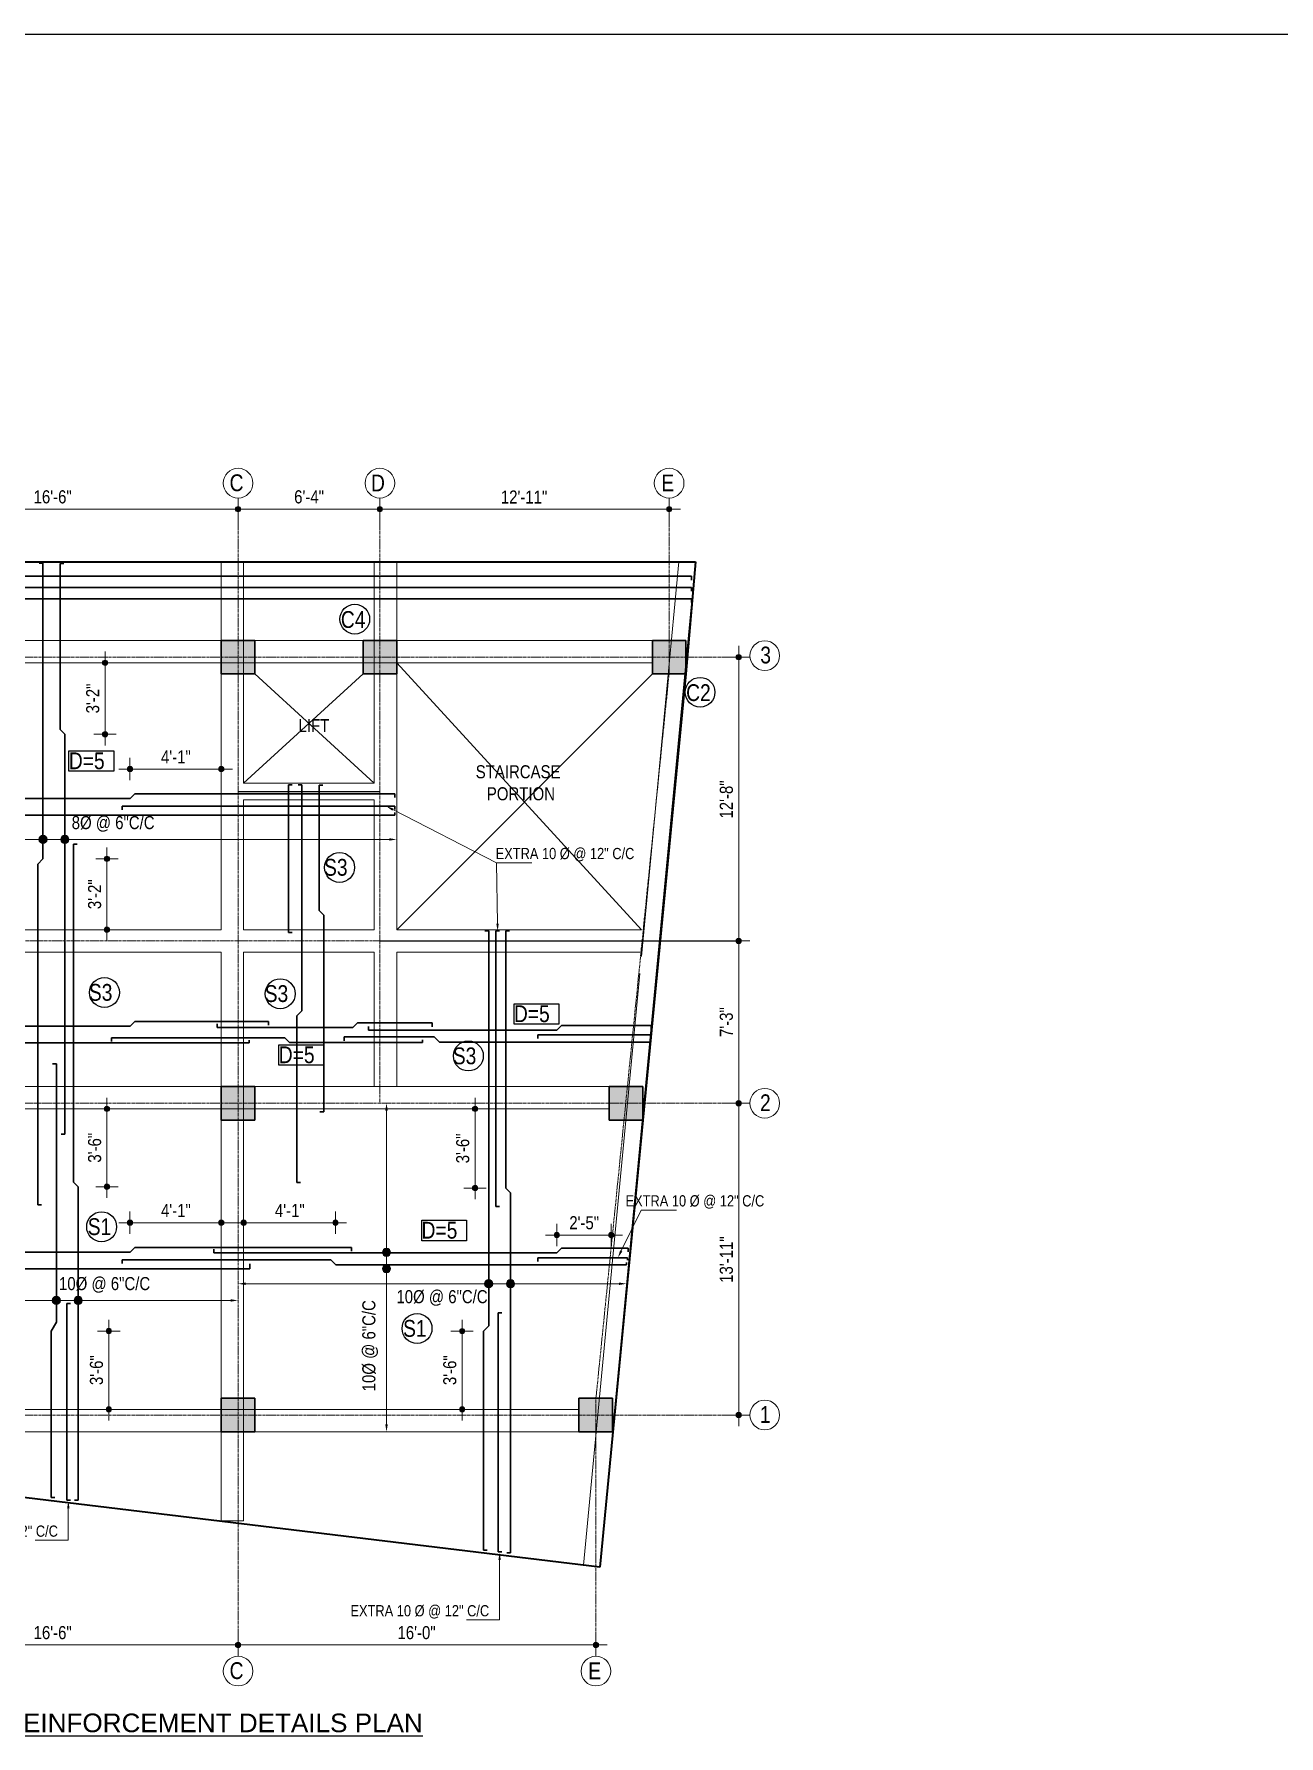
# Model space of a CAD drawing. Header units: inches. Extents: x 57837 to 133168, y 6972 to 27776.
# Drawn here: x 67505 to 68172, y 23867 to 24779 of the extents above; entities that cross this region are included whole.
import ezdxf

# ---------------------------------------------------------------- set-up
doc = ezdxf.new("R2010")
doc.units = ezdxf.units.IN
doc.header["$MEASUREMENT"] = 0
doc.linetypes.add('CENTER', pattern=[2, 1.25, -0.25, 0.25, -0.25])
for name, color, linetype, lineweight in [('0.15L', 210, 'Continuous', 15), ('CENTER', 9, 'CENTER', 5), ('col', 20, 'Continuous', 35), ('DIM', 2, 'Continuous', 13), ('rod position', 1, 'Continuous', 30), ('wall line', 20, 'Continuous', 50)]:
    doc.layers.add(name, color=color, linetype=linetype, lineweight=lineweight)
doc.layers.add('text', color=255, linetype='Continuous')
doc.styles.add('Arial', font='arial.ttf', dxfattribs={"height": 6.5})
doc.styles.get("Standard").update_dxf_attribs({"font": 'ARIALN.TTF', "height": 7})

msp = doc.modelspace()

# ---------------------------------------------------------------- hatches: boundary and pattern name
at = {"lineweight": 13}
h = msp.add_hatch(color=256, dxfattribs=at)
edge = h.paths.add_edge_path()
edge.add_arc((67614.6, 24524.22), 1.42, 180, 540)
h = msp.add_hatch(color=256, dxfattribs=at)
edge = h.paths.add_edge_path()
edge.add_arc((67614.6, 24524.22), 1.42, 0, 360)
h = msp.add_hatch(color=256, dxfattribs=at)
edge = h.paths.add_edge_path()
edge.add_arc((67690.6, 24524.22), 1.42, 0, 360)
h = msp.add_hatch(color=256, dxfattribs=at)
edge = h.paths.add_edge_path()
edge.add_arc((67690.6, 24524.22), 1.42, 180, 540)
h = msp.add_hatch(color=256, dxfattribs=at)
edge = h.paths.add_edge_path()
edge.add_arc((67845.6, 24524.22), 1.42, 0, 360)
h = msp.add_hatch(color=256, dxfattribs=at)
edge = h.paths.add_edge_path()
edge.add_arc((67882.86, 24444.94), 1.42, 90, 450)
h = msp.add_hatch(color=256, dxfattribs=at)
edge = h.paths.add_edge_path()
edge.add_arc((67543.34, 24441.94), 1.42, 90, 450)
h = msp.add_hatch(color=256, dxfattribs=at)
edge = h.paths.add_edge_path()
edge.add_arc((67543.34, 24403.63), 1.42, -90, 270)
h = msp.add_hatch(color=256, dxfattribs=at)
edge = h.paths.add_edge_path()
edge.add_arc((67556.68, 24384.98), 1.42, 180, 540)
h = msp.add_hatch(color=256, dxfattribs=at)
edge = h.paths.add_edge_path()
edge.add_arc((67605.6, 24384.98), 1.42, 0, 360)
h = msp.add_hatch(color=256, dxfattribs=at)
edge = h.paths.add_edge_path()
edge.add_arc((67544.34, 24336.89), 1.42, 90, 450)
h = msp.add_hatch(color=256, dxfattribs=at)
edge = h.paths.add_edge_path()
edge.add_arc((67544.34, 24298.94), 1.42, -90, 270)
h = msp.add_hatch(color=256, dxfattribs=at)
edge = h.paths.add_edge_path()
edge.add_arc((67882.86, 24292.94), 1.42, -90, 270)
h = msp.add_hatch(color=256, dxfattribs=at)
edge = h.paths.add_edge_path()
edge.add_arc((67882.86, 24292.94), 1.42, 90, 450)
h = msp.add_hatch(color=256, dxfattribs=at)
edge = h.paths.add_edge_path()
edge.add_arc((67544.34, 24202.94), 1.42, 90, 450)
h = msp.add_hatch(color=256, dxfattribs=at)
edge = h.paths.add_edge_path()
edge.add_arc((67741.6, 24202.94), 1.42, 90, 450)
h = msp.add_hatch(color=256, dxfattribs=at)
edge = h.paths.add_edge_path()
edge.add_arc((67882.86, 24205.94), 1.42, 90, 450)
h = msp.add_hatch(color=256, dxfattribs=at)
edge = h.paths.add_edge_path()
edge.add_arc((67882.86, 24205.94), 1.42, -90, 270)
h = msp.add_hatch(color=256, dxfattribs=at)
edge = h.paths.add_edge_path()
edge.add_arc((67544.34, 24161.23), 1.42, -90, 270)
h = msp.add_hatch(color=256, dxfattribs=at)
edge = h.paths.add_edge_path()
edge.add_arc((67741.6, 24160.53), 1.42, -90, 270)
h = msp.add_hatch(color=256, dxfattribs=at)
edge = h.paths.add_edge_path()
edge.add_arc((67556.68, 24141.97), 1.42, 180, 540)
h = msp.add_hatch(color=256, dxfattribs=at)
edge = h.paths.add_edge_path()
edge.add_arc((67605.6, 24141.97), 1.42, 0, 360)
h = msp.add_hatch(color=256, dxfattribs=at)
edge = h.paths.add_edge_path()
edge.add_arc((67617.6, 24141.95), 1.42, 180, 540)
h = msp.add_hatch(color=256, dxfattribs=at)
edge = h.paths.add_edge_path()
edge.add_arc((67666.79, 24141.95), 1.42, 0, 360)
h = msp.add_hatch(color=256, dxfattribs=at)
edge = h.paths.add_edge_path()
edge.add_arc((67785.39, 24135.32), 1.42, 180, 540)
h = msp.add_hatch(color=256, dxfattribs=at)
edge = h.paths.add_edge_path()
edge.add_arc((67814.59, 24135.32), 1.42, 0, 360)
h = msp.add_hatch(color=256, dxfattribs=at)
edge = h.paths.add_edge_path()
edge.add_arc((67545.34, 24083.92), 1.42, 90, 450)
h = msp.add_hatch(color=256, dxfattribs=at)
edge = h.paths.add_edge_path()
edge.add_arc((67734.67, 24083.88), 1.42, 90, 450)
h = msp.add_hatch(color=256, dxfattribs=at)
edge = h.paths.add_edge_path()
edge.add_arc((67545.34, 24041.94), 1.42, -90, 270)
h = msp.add_hatch(color=256, dxfattribs=at)
edge = h.paths.add_edge_path()
edge.add_arc((67734.67, 24041.94), 1.42, -90, 270)
h = msp.add_hatch(color=256, dxfattribs=at)
edge = h.paths.add_edge_path()
edge.add_arc((67882.86, 24038.94), 1.42, -90, 270)
h = msp.add_hatch(color=256, dxfattribs=at)
edge = h.paths.add_edge_path()
edge.add_arc((67614.6, 23915.72), 1.42, 0, 360)
h = msp.add_hatch(color=256, dxfattribs=at)
edge = h.paths.add_edge_path()
edge.add_arc((67614.6, 23915.72), 1.42, 180, 540)
h = msp.add_hatch(color=256, dxfattribs=at)
edge = h.paths.add_edge_path()
edge.add_arc((67806.38, 23915.72), 1.42, 0, 360)
at = {"layer": 'col'}
h = msp.add_hatch(color=256, dxfattribs=at)
h.paths.add_polyline_path([(67407.39, 24435.94), (67425.39, 24435.94), (67425.39, 24453.94), (67407.39, 24453.94)])
h.paths.add_polyline_path([(67407.39, 24029.94), (67425.39, 24029.94), (67425.39, 24047.94), (67407.39, 24047.94)])
h.paths.add_polyline_path([(67209.39, 24029.94), (67227.39, 24029.94), (67227.39, 24047.94), (67209.39, 24047.94)])
h.paths.add_polyline_path([(67209.39, 24435.94), (67227.39, 24435.94), (67227.39, 24453.94), (67209.39, 24453.94)])
h.paths.add_polyline_path([(67209.39, 24196.94), (67227.39, 24196.94), (67227.39, 24214.94), (67209.39, 24214.94)])
h.paths.add_polyline_path([(67407.39, 24196.94), (67425.39, 24196.94), (67425.39, 24214.94), (67407.39, 24214.94)])
h.paths.add_polyline_path([(67797.18, 24029.94), (67815.18, 24029.94), (67815.18, 24047.94), (67797.18, 24047.94)])
h.paths.add_polyline_path([(67813.41, 24196.94), (67831.41, 24196.94), (67831.41, 24214.94), (67813.41, 24214.94)])
h.paths.add_polyline_path([(67605.6, 24029.94), (67623.6, 24029.94), (67623.6, 24047.94), (67605.6, 24047.94)])
h.paths.add_polyline_path([(67605.6, 24196.94), (67623.6, 24196.94), (67623.6, 24214.94), (67605.6, 24214.94)])
h.paths.add_polyline_path([(67836.6, 24435.94), (67854.6, 24435.94), (67854.6, 24453.94), (67836.6, 24453.94)])
h.paths.add_polyline_path([(67681.6, 24435.94), (67699.6, 24435.94), (67699.6, 24453.94), (67681.6, 24453.94)])
h.paths.add_polyline_path([(67605.6, 24435.94), (67623.6, 24435.94), (67623.6, 24453.94), (67605.6, 24453.94)])
at = {"layer": 'DIM', "lineweight": 0}
h = msp.add_hatch(color=3, dxfattribs=at)
h.paths.add_polyline_path([(67510.07, 24349.48, 0.414214), (67507.89, 24347.3, 0.414214), (67510.07, 24345.11)])
h.paths.add_polyline_path([(67510.07, 24349.48), (67510.07, 24345.11, 0.414214), (67512.26, 24347.3, 0.414214)])
h = msp.add_hatch(color=3, dxfattribs=at)
h.paths.add_polyline_path([(67521.76, 24349.48, 0.414214), (67519.57, 24347.3, 0.414214), (67521.76, 24345.11)])
h.paths.add_polyline_path([(67521.76, 24349.48), (67521.76, 24345.11, 0.414214), (67523.94, 24347.3, 0.414214)])
h = msp.add_hatch(color=3, dxfattribs=at)
h.paths.add_polyline_path([(67694.15, 24128.25, 0.414214), (67691.96, 24126.06, 0.414214), (67694.15, 24123.88)])
h.paths.add_polyline_path([(67694.15, 24128.25), (67694.15, 24123.88, 0.414214), (67696.34, 24126.06, 0.414214)])
h = msp.add_hatch(color=3, dxfattribs=at)
h.paths.add_polyline_path([(67694.15, 24119.5, 0.414214), (67691.96, 24117.31, 0.414214), (67694.15, 24115.13)])
h.paths.add_polyline_path([(67694.15, 24119.5), (67694.15, 24115.13, 0.414214), (67696.34, 24117.31, 0.414214)])
h = msp.add_hatch(color=3, dxfattribs=at)
h.paths.add_polyline_path([(67748.92, 24111.45, 0.414214), (67746.73, 24109.26, 0.414214), (67748.92, 24107.07)])
h.paths.add_polyline_path([(67748.92, 24111.45), (67748.92, 24107.07, 0.414214), (67751.11, 24109.26, 0.414214)])
h = msp.add_hatch(color=3, dxfattribs=at)
h.paths.add_polyline_path([(67760.6, 24111.45, 0.414214), (67758.41, 24109.26, 0.414214), (67760.6, 24107.07)])
h.paths.add_polyline_path([(67760.6, 24111.45), (67760.6, 24107.07, 0.414214), (67762.79, 24109.26, 0.414214)])
h = msp.add_hatch(color=3, dxfattribs=at)
h.paths.add_polyline_path([(67517.24, 24102.5, 0.414214), (67515.05, 24100.32, 0.414214), (67517.24, 24098.13)])
h.paths.add_polyline_path([(67517.24, 24102.5), (67517.24, 24098.13, 0.414214), (67519.43, 24100.32, 0.414214)])
h = msp.add_hatch(color=3, dxfattribs=at)
h.paths.add_polyline_path([(67528.92, 24102.5, 0.414214), (67526.73, 24100.32, 0.414214), (67528.92, 24098.13)])
h.paths.add_polyline_path([(67528.92, 24102.5), (67528.92, 24098.13, 0.414214), (67531.11, 24100.32, 0.414214)])

# ---------------------------------------------------------------- linework, layer by layer
at = {"color": 1}
msp.add_line((66921.79, 24778.79), (69722.5, 24778.79), dxfattribs=at)
at = {"lineweight": 13}
for p, q in [((67614.6, 24518.22), (67614.6, 24530.22)), ((67614.6, 24530.22), (67614.6, 24518.22)), ((67690.6, 24530.22), (67690.6, 24518.22)), ((67690.6, 24518.22), (67690.6, 24530.22)), ((67845.6, 24530.22), (67845.6, 24518.22)), ((67620.6, 24524.22), (67608.6, 24524.22)), ((67608.6, 24524.22), (67620.6, 24524.22)), ((67684.6, 24524.22), (67696.6, 24524.22)), ((67696.6, 24524.22), (67684.6, 24524.22)), ((67839.6, 24524.22), (67851.6, 24524.22)), ((67543.34, 24435.94), (67543.34, 24447.94)), ((67882.86, 24438.94), (67882.86, 24450.94)), ((67537.34, 24441.94), (67549.34, 24441.94)), ((67876.86, 24444.94), (67888.86, 24444.94)), ((67543.34, 24409.63), (67543.34, 24397.63)), ((67549.34, 24403.63), (67537.34, 24403.63)), ((67556.68, 24378.98), (67556.68, 24390.98)), ((67605.6, 24390.98), (67605.6, 24378.98)), ((67562.68, 24384.98), (67550.68, 24384.98)), ((67599.6, 24384.98), (67611.6, 24384.98)), ((67538.34, 24336.89), (67550.34, 24336.89)), ((67544.34, 24330.89), (67544.34, 24342.89)), ((67544.34, 24304.94), (67544.34, 24292.94)), ((67550.34, 24298.94), (67538.34, 24298.94)), ((67888.86, 24292.94), (67876.86, 24292.94)), ((67876.86, 24292.94), (67888.86, 24292.94)), ((67882.86, 24298.94), (67882.86, 24286.94)), ((67882.86, 24286.94), (67882.86, 24298.94)), ((67544.34, 24196.94), (67544.34, 24208.94)), ((67741.6, 24196.94), (67741.6, 24208.94)), ((67882.86, 24199.94), (67882.86, 24211.94)), ((67882.86, 24211.94), (67882.86, 24199.94)), ((67538.34, 24202.94), (67550.34, 24202.94)), ((67735.6, 24202.94), (67747.6, 24202.94)), ((67876.86, 24205.94), (67888.86, 24205.94)), ((67888.86, 24205.94), (67876.86, 24205.94)), ((67544.34, 24167.23), (67544.34, 24155.23)), ((67741.6, 24166.53), (67741.6, 24154.53)), ((67550.34, 24161.23), (67538.34, 24161.23)), ((67747.6, 24160.53), (67735.6, 24160.53)), ((67556.68, 24135.97), (67556.68, 24147.97)), ((67605.6, 24147.97), (67605.6, 24135.97)), ((67617.6, 24135.95), (67617.6, 24147.95)), ((67666.79, 24147.95), (67666.79, 24135.95)), ((67562.68, 24141.97), (67550.68, 24141.97)), ((67599.6, 24141.97), (67611.6, 24141.97)), ((67623.6, 24141.95), (67611.6, 24141.95)), ((67660.79, 24141.95), (67672.79, 24141.95)), ((67785.39, 24129.32), (67785.39, 24141.32)), ((67814.59, 24141.32), (67814.59, 24129.32)), ((67791.39, 24135.32), (67779.39, 24135.32)), ((67808.59, 24135.32), (67820.59, 24135.32)), ((67545.34, 24077.92), (67545.34, 24089.92)), ((67734.67, 24077.88), (67734.67, 24089.88)), ((67539.34, 24083.92), (67551.34, 24083.92)), ((67728.67, 24083.88), (67740.67, 24083.88)), ((67545.34, 24047.94), (67545.34, 24035.94)), ((67734.67, 24047.94), (67734.67, 24035.94)), ((67882.86, 24044.94), (67882.86, 24032.94)), ((67551.34, 24041.94), (67539.34, 24041.94)), ((67740.67, 24041.94), (67728.67, 24041.94)), ((67888.86, 24038.94), (67876.86, 24038.94)), ((67614.6, 23921.72), (67614.6, 23909.72)), ((67614.6, 23909.72), (67614.6, 23921.72)), ((67806.38, 23921.72), (67806.38, 23909.72)), ((67608.6, 23915.72), (67620.6, 23915.72)), ((67620.6, 23915.72), (67608.6, 23915.72)), ((67800.38, 23915.72), (67812.38, 23915.72))]:
    msp.add_line(p, q, dxfattribs=at)
at = {"color": 6}
for p, q in [((67699.6, 24441.94), (67830.77, 24298.94)), ((67699.6, 24298.94), (67836.6, 24435.94))]:
    msp.add_line(p, q, dxfattribs=at)
for p, q in [((67681.6, 24435.94), (67617.6, 24377.5)), ((67623.6, 24435.94), (67687.6, 24377.5)), ((67524, 24394.79), (67548, 24394.79)), ((67524, 24383.79), (67524, 24394.79)), ((67548, 24394.79), (67548, 24383.79)), ((67548, 24383.79), (67524, 24383.79)), ((67614.6, 24373), (67690.6, 24373)), ((67690.6, 24292.94), (67882.86, 24292.94)), ((67762.5, 24259.29), (67786.5, 24259.29)), ((67762.5, 24248.29), (67762.5, 24259.29)), ((67786.5, 24259.29), (67786.5, 24248.29)), ((67786.5, 24248.29), (67762.5, 24248.29)), ((67636.5, 24237.29), (67660.5, 24237.29)), ((67636.5, 24226.29), (67636.5, 24237.29)), ((67660.5, 24237.29), (67660.5, 24226.29)), ((67660.5, 24226.29), (67636.5, 24226.29)), ((67713, 24143.29), (67737, 24143.29)), ((67713, 24132.29), (67713, 24143.29)), ((67737, 24143.29), (67737, 24132.29)), ((67737, 24132.29), (67713, 24132.29))]:
    msp.add_line(p, q)
at = {"lineweight": 13}
for centre in [(67614.6, 24524.22), (67614.6, 24524.22), (67690.6, 24524.22), (67690.6, 24524.22), (67845.6, 24524.22), (67882.86, 24444.94), (67543.34, 24441.94), (67543.34, 24403.63), (67556.68, 24384.98), (67605.6, 24384.98), (67544.34, 24336.89), (67544.34, 24298.94), (67882.86, 24292.94), (67882.86, 24292.94), (67544.34, 24202.94), (67741.6, 24202.94), (67882.86, 24205.94), (67882.86, 24205.94), (67544.34, 24161.23), (67741.6, 24160.53), (67556.68, 24141.97), (67605.6, 24141.97), (67617.6, 24141.95), (67666.79, 24141.95), (67785.39, 24135.32), (67814.59, 24135.32), (67545.34, 24083.92), (67734.67, 24083.88), (67545.34, 24041.94), (67734.67, 24041.94), (67882.86, 24038.94), (67614.6, 23915.72), (67614.6, 23915.72), (67806.38, 23915.72)]:
    msp.add_circle(centre, 1.42, dxfattribs=at)
for centre in [(67669, 24332.29), (67543, 24265.29), (67637.19, 24264.64), (67738, 24231.29), (67541.5, 24139.79), (67710.5, 24085.29)]:
    msp.add_circle(centre, 8.02)
at = {"layer": '0.15L', "lineweight": 40}
for p, q in [((67195.92, 24495.94), (67859.7, 24495.94)), ((67693.14, 24495.94), (67693.14, 24495.94)), ((67693.14, 24495.94), (67859.7, 24495.94)), ((67859.7, 24495.94), (67854.6, 24435.94)), ((67854.6, 24435.94), (67831.41, 24196.94)), ((67831.41, 24196.94), (67808.5, 23957.36)), ((67808.5, 23957.36), (67148.86, 24037.27))]:
    msp.add_line(p, q, dxfattribs=at)
at = {"layer": '0.15L', "lineweight": 18}
for centre in [(67614.6, 24538.17), (67690.6, 24538.17), (67845.6, 24538.17), (67896.81, 24445.75), (67896.81, 24205.94), (67896.81, 24038.94), (67614.6, 23901.77), (67806.38, 23901.77)]:
    msp.add_circle(centre, 7.95, dxfattribs=at)
at = {"layer": 'CENTER'}
for p, q in [((67690.6, 24530.22), (67690.6, 24205.94)), ((67614.6, 24524.22), (67614.6, 23915.72)), ((67845.6, 24436.37), (67845.6, 24524.22)), ((67888.86, 24444.94), (67128.97, 24444.94)), ((67806.38, 24047.94), (67845.6, 24436.37)), ((67122.97, 24292.94), (67882.86, 24292.94)), ((67888.86, 24205.94), (67128.97, 24205.94)), ((67806.38, 23915.72), (67806.38, 24047.94)), ((67888.86, 24038.94), (67128.97, 24038.94))]:
    msp.add_line(p, q, dxfattribs=at)
at = {"layer": 'col'}
for p, q in [((67623.6, 24453.94), (67605.6, 24453.94)), ((67605.6, 24453.94), (67605.6, 24435.94)), ((67623.6, 24435.94), (67623.6, 24453.94)), ((67699.6, 24453.94), (67681.6, 24453.94)), ((67681.6, 24453.94), (67681.6, 24435.94)), ((67699.6, 24435.94), (67699.6, 24453.94)), ((67854.6, 24453.94), (67836.6, 24453.94)), ((67836.6, 24453.94), (67836.6, 24435.94)), ((67854.6, 24435.94), (67854.6, 24453.94)), ((67605.6, 24435.94), (67623.6, 24435.94)), ((67681.6, 24435.94), (67699.6, 24435.94)), ((67836.6, 24435.94), (67854.6, 24435.94)), ((67623.6, 24214.94), (67605.6, 24214.94)), ((67605.6, 24214.94), (67605.6, 24196.94)), ((67623.6, 24196.94), (67623.6, 24214.94)), ((67831.41, 24214.94), (67813.41, 24214.94)), ((67813.41, 24214.94), (67813.41, 24196.94)), ((67831.41, 24196.94), (67831.41, 24214.94)), ((67605.6, 24196.94), (67623.6, 24196.94)), ((67813.41, 24196.94), (67831.41, 24196.94)), ((67623.6, 24047.94), (67605.6, 24047.94)), ((67605.6, 24047.94), (67605.6, 24029.94)), ((67623.6, 24029.94), (67623.6, 24047.94)), ((67815.18, 24047.94), (67797.18, 24047.94)), ((67797.18, 24047.94), (67797.18, 24029.94)), ((67815.18, 24029.94), (67815.18, 24047.94)), ((67605.6, 24029.94), (67623.6, 24029.94)), ((67797.18, 24029.94), (67815.18, 24029.94))]:
    msp.add_line(p, q, dxfattribs=at)
at = {"layer": 'DIM'}
for p, q in [((67610.6, 24524.22), (67420.39, 24524.22)), ((67618.6, 24524.22), (67686.6, 24524.22)), ((67694.6, 24524.22), (67841.6, 24524.22)), ((67543.34, 24407.63), (67543.34, 24437.94)), ((67882.86, 24296.94), (67882.86, 24440.94)), ((67697.56, 24363.27), (67753, 24334.79)), ((67544.34, 24332.89), (67544.34, 24302.94)), ((67753.63, 24302.25), (67753, 24334.79)), ((67753, 24334.79), (67771.94, 24334.79)), ((67753, 24334.79), (67771.94, 24334.79)), ((67882.86, 24288.94), (67882.86, 24209.94)), ((67882.86, 24042.94), (67882.86, 24201.94)), ((67544.34, 24165.23), (67544.34, 24198.94)), ((67819.91, 24126.82), (67830.6, 24148.72)), ((67830.6, 24148.72), (67849.54, 24148.72)), ((67545.34, 24079.92), (67545.34, 24045.94)), ((67734.67, 24045.94), (67734.67, 24079.88)), ((67523.65, 23988.9), (67523.65, 23971.95)), ((67523.65, 23971.95), (67505.91, 23971.95)), ((67754.75, 23961.24), (67754.75, 23929.29)), ((67754.75, 23929.29), (67737, 23929.29)), ((67420.39, 23915.72), (67610.6, 23915.72)), ((67618.6, 23915.72), (67802.38, 23915.72))]:
    msp.add_line(p, q, dxfattribs=at)
at = {"layer": 'DIM', "color": 2}
for p, q in [((67560.68, 24384.98), (67601.6, 24384.98)), ((67741.6, 24198.94), (67741.6, 24164.53)), ((67560.68, 24141.97), (67601.6, 24141.97)), ((67621.6, 24141.95), (67662.79, 24141.95)), ((67789.39, 24135.32), (67810.59, 24135.32))]:
    msp.add_line(p, q, dxfattribs=at)
at = {"layer": 'DIM', "color": 6}
for p, q in [((67420.39, 24347.3), (67695.6, 24347.3)), ((67694.15, 24033.94), (67694.16, 24201.94)), ((67618.6, 24109.26), (67818.75, 24109.26)), ((67420.39, 24100.32), (67610.6, 24100.32))]:
    msp.add_line(p, q, dxfattribs=at)
at = {"layer": 'DIM', "color": 3, "lineweight": 0}
for centre in [(67510.07, 24347.3), (67521.76, 24347.3), (67694.15, 24126.06), (67694.15, 24117.31), (67748.92, 24109.26), (67760.6, 24109.26), (67517.24, 24100.32), (67528.92, 24100.32)]:
    msp.add_circle(centre, 2.19, dxfattribs=at)
at = {"layer": 'DIM'}
for points in [[(67697.25, 24362.68), (67694, 24365.1), (67697.86, 24363.86)], [(67754.3, 24302.26), (67753.71, 24298.25), (67752.96, 24302.23)], [(67820.51, 24126.53), (67818.15, 24123.22), (67819.31, 24127.11)], [(67522.99, 23988.9), (67523.65, 23992.9), (67524.32, 23988.9)], [(67754.08, 23961.24), (67754.75, 23965.24), (67755.42, 23961.24)]]:
    msp.add_solid(points, dxfattribs=at)
at = {"layer": 'DIM', "color": 6}
for points in [[(67695.6, 24347.96), (67695.6, 24346.63), (67699.6, 24347.3)], [(67693.49, 24201.94), (67694.83, 24201.94), (67694.16, 24205.94)], [(67618.6, 24109.93), (67618.6, 24108.59), (67614.6, 24109.26)], [(67818.75, 24109.93), (67818.75, 24108.59), (67822.75, 24109.26)], [(67610.6, 24100.98), (67610.6, 24099.65), (67614.6, 24100.32)], [(67693.49, 24033.94), (67694.82, 24033.94), (67694.15, 24029.94)]]:
    msp.add_solid(points, dxfattribs=at)
at = {"layer": 'rod position'}
for p, q in [((67510.07, 24495.32), (67508.07, 24495.32)), ((67510.07, 24336.89), (67510.07, 24495.32)), ((67521.26, 24495.19), (67519.26, 24495.19)), ((67519.26, 24495.19), (67519.26, 24406.13)), ((67196.65, 24488.29), (67857.5, 24488.29)), ((67196.65, 24482.29), (67857.5, 24482.29)), ((67857.5, 24488.29), (67857.5, 24488.29)), ((67857.5, 24488.29), (67857.5, 24486.29)), ((67857.5, 24482.29), (67857.5, 24482.29)), ((67857.5, 24482.29), (67857.5, 24480.29)), ((67196.65, 24476.29), (67857.5, 24476.29)), ((67857.5, 24476.29), (67857.5, 24476.29)), ((67857.5, 24476.29), (67857.5, 24474.29)), ((67519.26, 24406.13), (67521.76, 24403.63)), ((67521.76, 24403.63), (67521.76, 24189.33)), ((67641.63, 24297.37), (67641.63, 24376.48)), ((67641.63, 24376.48), (67641.63, 24376.48)), ((67641.63, 24376.48), (67643.63, 24376.48)), ((67648.81, 24376.48), (67646.81, 24376.48)), ((67648.81, 24255.55), (67648.81, 24376.48)), ((67659.99, 24376.36), (67657.99, 24376.36)), ((67657.99, 24376.36), (67657.99, 24309.2)), ((67556.79, 24369.25), (67408.37, 24369.25)), ((67552.48, 24363.1), (67552.48, 24365.1)), ((67552.48, 24365.1), (67698.65, 24365.1)), ((67559.29, 24371.75), (67556.79, 24369.25)), ((67698.65, 24371.75), (67559.29, 24371.75)), ((67698.65, 24369.75), (67698.65, 24371.75)), ((67698.65, 24365.1), (67698.65, 24363.32)), ((67471.67, 24360.33), (67698.65, 24360.33)), ((67698.65, 24360.33), (67698.65, 24361.65)), ((67507.31, 24334.13), (67510.07, 24336.89)), ((67528.42, 24344.79), (67526.42, 24344.79)), ((67526.42, 24344.79), (67526.42, 24163.73)), ((67507.31, 24151.59), (67507.31, 24334.13)), ((67657.99, 24309.2), (67660.49, 24306.7)), ((67660.49, 24306.7), (67660.49, 24201.29)), ((67643.63, 24297.37), (67641.63, 24297.37)), ((67748.92, 24298.25), (67746.92, 24298.25)), ((67748.92, 24086.64), (67748.92, 24298.25)), ((67752.71, 24150.69), (67752.71, 24298.25)), ((67752.71, 24298.25), (67752.71, 24298.25)), ((67752.71, 24298.25), (67754.71, 24298.25)), ((67760.1, 24298.25), (67758.1, 24298.25)), ((67758.1, 24298.25), (67758.1, 24160.53)), ((67646.05, 24252.79), (67648.81, 24255.55)), ((67556.79, 24247.29), (67408.37, 24247.29)), ((67559.29, 24249.79), (67556.79, 24247.29)), ((67631, 24249.79), (67559.29, 24249.79)), ((67603.37, 24246.46), (67603.37, 24248.46)), ((67676.13, 24246.46), (67603.37, 24246.46)), ((67631, 24247.79), (67631, 24249.79)), ((67646.05, 24163.55), (67646.05, 24252.79)), ((67678.63, 24248.96), (67676.13, 24246.46)), ((67718.55, 24248.96), (67678.63, 24248.96)), ((67684.57, 24245.16), (67684.57, 24247.16)), ((67785.44, 24245.16), (67684.57, 24245.16)), ((67718.55, 24246.96), (67718.55, 24248.96)), ((67787.94, 24247.66), (67785.44, 24245.16)), ((67835.9, 24247.66), (67787.94, 24247.66)), ((67835.9, 24246.13), (67835.9, 24247.66)), ((67471.67, 24238.36), (67620.5, 24238.37)), ((67546.8, 24239.04), (67546.8, 24241.04)), ((67546.8, 24241.04), (67639.67, 24241.04)), ((67620.5, 24238.37), (67620.5, 24239.69)), ((67639.67, 24241.04), (67642.17, 24238.54)), ((67642.17, 24238.54), (67713.42, 24238.54)), ((67671.48, 24239.46), (67671.48, 24241.46)), ((67671.48, 24241.46), (67719.73, 24241.46)), ((67713.42, 24238.54), (67713.42, 24239.86)), ((67719.73, 24241.46), (67722.49, 24238.7)), ((67722.49, 24238.7), (67835.34, 24238.7)), ((67835.63, 24242.6), (67775.15, 24242.59)), ((67775.15, 24242.59), (67775.15, 24240.59)), ((67835.34, 24238.7), (67835.34, 24239.99)), ((67835.63, 24241.33), (67835.63, 24242.6)), ((67517.24, 24227.13), (67515.24, 24227.13)), ((67517.24, 24088.68), (67517.24, 24227.13)), ((67660.49, 24201.29), (67658.49, 24201.29)), ((67521.76, 24189.33), (67519.76, 24189.33)), ((67526.42, 24163.73), (67528.92, 24161.23)), ((67648.05, 24163.55), (67646.05, 24163.55)), ((67528.92, 24161.23), (67528.93, 23993.28)), ((67758.1, 24160.53), (67760.6, 24158.03)), ((67760.6, 24158.03), (67760.6, 23965.11)), ((67509.31, 24151.59), (67507.31, 24151.59)), ((67754.71, 24150.69), (67752.71, 24150.69)), ((67559.29, 24128.74), (67556.79, 24126.24)), ((67675.33, 24128.74), (67559.29, 24128.74)), ((67601.57, 24125.79), (67601.57, 24127.79)), ((67675.33, 24126.74), (67675.33, 24128.74)), ((67787.94, 24128.29), (67785.44, 24125.79)), ((67823.65, 24128.29), (67787.94, 24128.29)), ((67823.65, 24126.29), (67823.65, 24128.29)), ((67556.79, 24126.24), (67408.37, 24126.24)), ((67471.67, 24117.31), (67620.93, 24117.32)), ((67552.48, 24120.09), (67552.48, 24122.09)), ((67552.48, 24122.09), (67664.23, 24122.09)), ((67785.44, 24125.79), (67601.57, 24125.79)), ((67620.93, 24117.32), (67620.93, 24119.96)), ((67664.23, 24122.09), (67666.99, 24119.33)), ((67666.99, 24119.33), (67822.79, 24119.33)), ((67823.28, 24123.23), (67775.15, 24123.22)), ((67775.15, 24123.22), (67775.15, 24121.22)), ((67822.79, 24119.33), (67822.79, 24120.62)), ((67823.28, 24121.96), (67823.28, 24123.23)), ((67522.81, 23993.28), (67522.8, 24098.7)), ((67522.8, 24098.7), (67522.8, 24098.7)), ((67522.8, 24098.7), (67524.8, 24098.7)), ((67753.91, 23965.61), (67753.91, 24093.66)), ((67753.91, 24093.66), (67753.91, 24093.66)), ((67753.91, 24093.66), (67755.91, 24093.66)), ((67514.48, 24083.92), (67517.24, 24088.68)), ((67514.48, 23994.82), (67514.48, 24083.92)), ((67746.16, 24083.88), (67748.92, 24086.64)), ((67746.16, 23966.61), (67746.16, 24083.88)), ((67516.48, 23994.82), (67514.48, 23994.82)), ((67524.81, 23993.28), (67522.81, 23993.28)), ((67528.93, 23993.28), (67526.93, 23993.28)), ((67748.16, 23966.61), (67746.16, 23966.61)), ((67755.91, 23965.61), (67753.91, 23965.61)), ((67760.6, 23965.11), (67758.6, 23965.11))]:
    msp.add_line(p, q, dxfattribs=at)
at = {"layer": 'text', "color": 3}
for centre in [(67677.15, 24465.32), (67862.15, 24426.15)]:
    msp.add_circle(centre, 7.96, dxfattribs=at)
at = {"layer": 'wall line', "color": 4, "lineweight": 0}
for p, q in [((67605.6, 24298.94), (67605.6, 24495.94)), ((67605.6, 24495.94), (67617.6, 24495.94)), ((67617.6, 24495.94), (67617.6, 24377.5)), ((67687.6, 24377.5), (67687.6, 24495.94)), ((67687.6, 24495.94), (67699.6, 24495.94)), ((67699.6, 24495.94), (67699.6, 24298.94)), ((67815.18, 24029.94), (67859.7, 24495.94)), ((67850.72, 24495.98), (67830.77, 24284.5)), ((67859.7, 24495.94), (67850.72, 24495.98)), ((67192, 24453.94), (67836.6, 24453.94)), ((67836.6, 24453.94), (67836.6, 24441.94)), ((67836.6, 24441.94), (67192, 24441.94)), ((67617.6, 24368.5), (67617.6, 24298.94)), ((67687.6, 24298.94), (67687.6, 24368.5)), ((67422.39, 24298.94), (67605.6, 24298.94)), ((67617.6, 24298.94), (67687.6, 24298.94)), ((67699.6, 24298.94), (67830.77, 24298.94)), ((67605.6, 24286.94), (67422.39, 24286.94)), ((67605.6, 23982.29), (67605.6, 24286.94)), ((67687.6, 24286.94), (67617.6, 24286.94)), ((67617.6, 24286.94), (67617.6, 23982.29)), ((67687.6, 24214.94), (67687.6, 24286.94)), ((67687.6, 24214.94), (67687.6, 24286.94)), ((67699.6, 24286.94), (67829.9, 24286.94)), ((67699.6, 24286.94), (67699.6, 24214.94)), ((67829.9, 24275.5), (67799.66, 23958.49)), ((67167, 24214.94), (67813.41, 24214.94)), ((67699.6, 24214.94), (67687.6, 24214.94)), ((67813.41, 24214.94), (67813.41, 24202.94)), ((67813.41, 24202.94), (67167, 24202.94)), ((67218.39, 24041.94), (67797.18, 24041.94)), ((67797.18, 24041.94), (67797.18, 24029.94)), ((67797.18, 24029.94), (67218.39, 24029.94)), ((67617.6, 23982.29), (67605.6, 23982.29))]:
    msp.add_line(p, q, dxfattribs=at)
at = {"layer": 'wall line', "lineweight": 0}
for p, q in [((67617.6, 24377.5), (67687.6, 24377.5)), ((67617.6, 24368.5), (67687.6, 24368.5))]:
    msp.add_line(p, q, dxfattribs=at)

# ---------------------------------------------------------------- texts
at = {"layer": 'DIM'}
for s, p in [('16\'-6"', (67505.04, 24527.35)), ('6\'-4"', (67644.66, 24527.35)), ('12\'-11"', (67755.41, 24527.23)), ('16\'-6"', (67505.04, 23918.85)), ('16\'-0"', (67700.03, 23918.85))]:
    msp.add_text(s, height=7, dxfattribs=at).set_placement(p)
for s, p in [('3\'-2"', (67540.21, 24414.83)), ('12\'-8"', (67879.73, 24358.48)), ('3\'-2"', (67541.21, 24309.95)), ('7\'-3"', (67879.73, 24241.45)), ('3\'-6"', (67541.21, 24174.13)), ('13\'-11"', (67879.73, 24109.75)), ('3\'-6"', (67542.21, 24054.97)), ('3\'-6"', (67731.54, 24054.95))]:
    msp.add_text(s, height=7, rotation=90, dxfattribs=at).set_placement(p)
at = {"layer": 'DIM', "color": 2}
for s, p in [('4\'-1"', (67573.3, 24387.99)), ('4\'-1"', (67573.3, 24144.98)), ('4\'-1"', (67634.35, 24144.96)), ('2\'-5"', (67792.08, 24138.46))]:
    msp.add_text(s, height=7, dxfattribs=at).set_placement(p)
at = {"layer": 'DIM', "color": 6}
for s, p in [('8Ø @ 6"C/C', (67525.47, 24352.82)), ('10Ø @ 6"C/C', (67518.66, 24105.84)), ('10Ø @ 6"C/C', (67699.46, 24098.84))]:
    msp.add_text(s, height=7, dxfattribs=at).set_placement(p)
at = {"layer": 'DIM', "color": 2}
msp.add_text('3\'-6"', height=7, rotation=90, dxfattribs=at).set_placement((67738.47, 24173.78))
at = {"layer": 'DIM', "color": 6}
msp.add_text('10Ø @ 6"C/C', height=7, rotation=89.99824, dxfattribs=at).set_placement((67688.17, 24051.62))
at = {"layer": 'text'}
for s, height, p in [('C', 9, (67610.06, 24533.88)), ('D', 9, (67685.85, 24533.78)), ('E', 9, (67841.46, 24533.78)), ('3', 9, (67894.44, 24441.61)), ('EXTRA 10 Ø @ 12" C/C', 6, (67752.63, 24336.75)), ('2', 9, (67894.29, 24201.72)), ('EXTRA 10 Ø @ 12" C/C', 6, (67822.23, 24150.68)), ('1', 9, (67894.19, 24034.72)), ('EXTRA 10 Ø @ 12" C/C', 6, (67443.73, 23973.73)), ('EXTRA 10 Ø @ 12" C/C', 6, (67674.83, 23931.07)), ('C', 9, (67610.06, 23897.48)), ('E', 9, (67802.24, 23897.38))]:
    msp.add_text(s, height=height, dxfattribs=at).set_placement(p)
at = {"layer": 'text', "color": 3}
for s, p in [('C4', (67669.68, 24460.62)), ('C2', (67854.7, 24421.45)), ('D=5', (67523.92, 24384.93)), ('D=5', (67762.42, 24249.43)), ('D=5', (67636.42, 24227.43)), ('D=5', (67712.92, 24133.43))]:
    msp.add_text(s, height=9, dxfattribs=at).set_placement(p)
at = {"layer": 'text', "color": 4}
for s, p in [('LIFT', (67647, 24404.79)), ('STAIRCASE', (67741.95, 24380.05)), ('PORTION', (67747.9, 24368.26))]:
    msp.add_text(s, height=7, dxfattribs=at).set_placement(p)
at = {"layer": 'text', "style": 'Arial'}
msp.add_text('%%UGROUND FLOOR SLAB REINFORCEMENT DETAILS PLAN', height=9.9996, dxfattribs=at).set_placement((67331.74, 23868.99))
at = {"layer": 'wall line', "color": 4}
for s, p in [('S3', (67660.67, 24327.86)), ('S3', (67534.67, 24260.86)), ('S3', (67628.86, 24260.21)), ('S3', (67729.67, 24226.86)), ('S1', (67534.04, 24135.35)), ('S1', (67703.04, 24080.85))]:
    msp.add_text(s, height=9, dxfattribs=at).set_placement(p)

doc.saveas('drawing.dxf')
